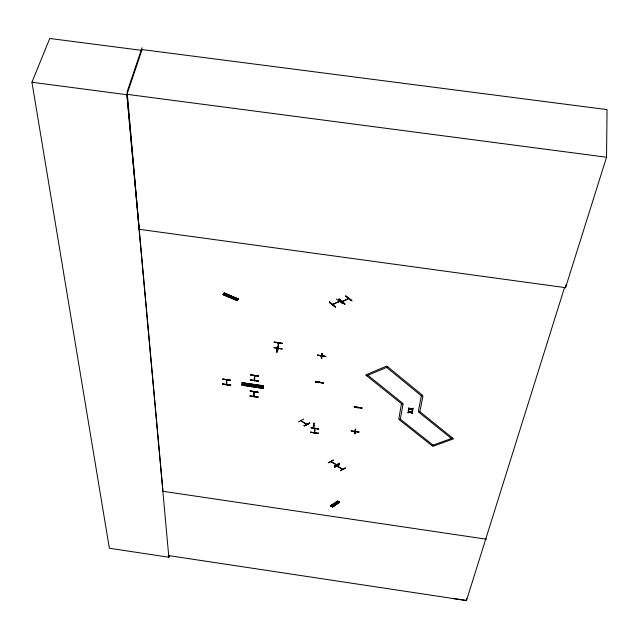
<?xml version="1.0" encoding="UTF-8"?>
<svg xmlns="http://www.w3.org/2000/svg" width="639" height="639" viewBox="0 0 639 639"><rect width="100%" height="100%" fill="white"/><g stroke="black" fill="none" stroke-linecap="round" stroke-linejoin="round"><path stroke-width="0.96" d="M565.523 287.75L606.539 157.226L607.05 109.604L142.122 49.57L126.849 94.708L168.848 557.232L109.365 548.254L31.95 82.263L49.746 38.476L141.85 50.377M250.129 396.084L257.948 397.21L250.121 396.132L250.2 395.517M250.184 391.26L258.036 392.386L250.256 390.908M250.56 380.165L250.64 379.55M258.691 375.916L250.632 374.845M254.17 396.404L253.971 391.803M254.226 396.436C253.467 396.26 253.939 394.431 253.947 391.859M254.41 379.973C254.626 383.352 253.875 376.347 254.801 375.74M254.681 380.445L254.801 375.828M257.94 397.25L258.02 396.643M250.568 380.125L258.515 381.291L258.587 380.684M258.619 376.267L250.624 374.861M273.963 347.528L282.214 349.014M274.219 342.105L282.526 343.335M276.695 352.241C278.66 340.819 275.601 351.226 277.15 352.313L277.406 347.241L276.967 347.137M278.149 349.781L277.31 349.669M278.213 342.991L277.917 347.999M278.564 343.51L278.181 343.055M139.286 228.307L139.438 226.326M230.615 385.349L222.747 384.255L230.607 385.381L230.687 384.782M466.638 598.575L466.486 600.524L453.339 598.583M310.738 432.475L310.818 431.892M311.121 427.691L318.765 429.033L311.121 427.667M250.56 379.901L258.523 381.06L250.584 379.846M314.747 432.723L314.795 428.465M315.099 428.593L314.364 432.675L314.755 432.795M257.948 397.011L250.145 395.821M318.358 433.577L318.438 432.994M242.005 382.697L263.468 385.748L263.388 386.643L241.957 383.4L241.973 382.689L263.436 385.9M263.316 388.232L241.909 384.982L241.917 384.574L263.364 387.625L263.284 388.512L241.901 385.277L241.909 384.822L263.3 388.017M241.941 384.582L263.34 387.729M317.479 355.3L325.762 356.498L317.511 354.996M315.323 381.882L323.382 383.057L315.315 381.922L315.402 381.299M313.126 427.739L313.925 423.353L313.166 427.699M313.861 423.393L313.517 427.707M313.749 425.71L314.604 425.838M320.818 355.787L321.521 356.147L320.818 355.811M321.473 355.875L321.417 356.434L321.792 356.027M319.244 381.755L319.508 382.266M319.516 382.218L319.564 381.739M321.385 358.471L321.88 353.455L321.313 358.551L321.768 358.623L322.256 353.559L321.792 353.503M241.965 383.104L263.404 386.18M273.955 347.768L282.222 348.942M323.374 383.104L323.462 382.473M310.738 432.435L318.366 433.514M408.081 412.075L407.978 412.786L410.19 412.323L412.187 413.385L412.299 412.658M410.725 411.828L412.482 411.836L412.586 411.125M408.633 409.096L408.521 409.815L410.749 409.351L412.746 410.414L412.866 409.687M411.284 408.848L413.05 408.856L413.153 408.137M410.406 408.744L408.808 408.289L408.92 407.554M407.978 412.786L409.847 411.724M410.19 412.323L410.334 411.588M410.749 409.351L410.893 408.609M409.807 412.083L408.297 410.909M408.257 411.268L408.369 410.542M354.19 406.955L362.113 408.113L354.246 406.596M354.302 431.381L354.893 431.477M351.202 430.822L358.878 432.188L351.178 430.982L351.258 430.454M358.319 407.658L357.944 408.017M354.957 430.926L354.925 431.357L355.284 431.013M355.683 429.424L355.1 433.801L354.677 433.745L355.715 429.464L355.34 429.057M355.404 429.384L354.741 433.657M355.284 431.317L355.26 430.91M362.121 408.017L354.214 406.827M358.886 432.148L358.966 431.589M345.244 467.716L345.515 468.235L340.555 470.592M340.819 470.791L340.555 470.312M339.061 463.171L339.325 463.698L334.644 466.302L334.381 465.799M339.469 464.849L334.469 467.285L339.525 464.505M328.542 462.82L333.302 459.936M338.382 301.736L338.566 300.961M338.582 301.904L338.662 301.432M339.053 299.172L344.956 304.068L339.149 298.868L338.718 299.419M338.67 301.92L338.862 301.201M333.231 303.565L333.534 304.404L332.799 304.723M333.366 303.581L333.414 304.46M333.318 304.204L333.398 303.733M333.518 304.372L333.598 303.9M314.021 423.098L313.533 423.393M309.372 422.762L309.619 423.322L304.372 425.909L304.124 425.35M329.724 302.167L335.635 307.032L329.397 302.399L329.764 301.912M329.82 301.864L329.389 302.415M298.405 421.916L303.733 419.064M408.521 409.815L410.358 409.112M408.808 408.289L410.845 408.976L413.05 408.856M412.187 413.385L410.677 412.187M412.482 411.836L410.294 411.947L408.321 410.901M412.746 410.414L411.236 409.216M168.113 555.523L466.486 600.524L564.525 287.534L565.547 287.67L566.106 284.738M318.773 428.937L311.121 427.81M325.77 356.394L317.495 355.172M230.559 380.429L222.652 379.039L230.639 380.077M222.819 383.656L222.739 384.271M168.848 557.232L169.311 555.291M274.211 342.304L282.534 343.486L274.211 342.129M277.893 347.64L278.277 348.087L278.54 343.151M258.052 392.29L250.2 391.14M258.627 376.171L250.64 375.005M230.575 380.333L222.676 379.183M142.026 47.741L127.129 91.704L139.214 229.297L565.547 287.67M330.818 461.677L331.465 462.013M226.43 379.941L226.533 384.55M226.837 380.325L226.398 380.261M336.577 464.88L336.106 464.425M226.525 384.079L226.861 384.566M226.837 384.534L226.789 379.909L226.478 380.325M337.041 466.206L342.76 469.401M254.737 380.469L254.41 379.925L254.362 380.429M357.976 407.57L358.215 408.057M223.307 294.228L237.652 300.218L223.323 294.156L222.971 294.747L237.277 300.729L237.572 300.266M238.579 298.98L238.179 299.523L223.882 293.501L224.233 292.902L238.307 299.228M300.937 420.789L306.584 424.456M344.597 304.228L338.758 299.356L344.956 304.068M223.091 294.531L237.5 300.434L223.211 294.419M223.993 293.285L238.291 299.308M224.225 292.974L238.555 299.028M332.599 304.555L339.309 301.544M342.656 301.225L341.921 301.576L348.598 298.637M329.404 302.367L335.315 307.143M347.848 298.613L348.503 298.373M339.652 502.182L332.576 506.951L339.66 502.182L337.56 501.032L330.531 505.896M330.906 506.072L338.047 501.447M337.951 501.208L331.034 506.216M331.961 506.663L339.501 502.022M328.246 462.748L333.246 460.28M334.325 466.143L339.093 463.515L334.413 466.143M340.499 470.655L345.244 467.996M331.913 506.631L332.48 506.807M332.607 506.951L339.349 502.038M332.488 506.719L330.339 505.896L337.799 501.327M313.925 425.558L314.54 425.67M314.5 425.838L313.853 425.742M304.06 425.71L309.619 423.306M309.396 423.122L304.116 425.686M309.603 423.258L304.372 425.894M336.362 298.956L342.512 303.677M332.663 304.523L338.91 301.392M338.782 301.888L339.245 301.608M342.24 301.72L348.638 298.581M351.905 300.705L345.659 296.025L351.881 300.673M366.69 375.796L387.857 366.882M431.908 445.591L452.604 438.074M254.482 375.732L254.753 376.203M330.986 461.566L336.681 464.753M345.731 295.937L351.602 300.769M332.064 506.615L339.541 502.038M337.416 501.152L337.959 501.296M606.539 157.226L126.977 94.332L162.977 491.311L486.495 539.212M31.95 82.263L126.849 94.708M250.184 391.004L258.044 392.114M320.73 355.827L321.784 355.987M277.366 349.701L278.109 349.988L277.358 349.876M321.713 356.426L321.393 355.867M354.214 431.389L354.909 431.493M224.105 293.197L238.427 299.196M336.41 464.841L330.882 461.685M331.705 505.01L333.67 505.912M331.226 505.329L333.199 506.232M336.841 501.519L338.814 502.438M333.758 503.604L335.731 504.514M333.047 504.091L335.012 505.002M332.416 504.522L334.381 505.433M306.289 424.024L306.768 424.368L301.193 420.718L301.696 420.981M337.264 466.151L342.927 469.314M433.098 445.159L400.333 419.184L398.792 418.968L401.476 403.728L402.698 403.249L367.912 375.277M451.382 438.514L418.649 412.115L419.871 411.636L422.946 396.092L421.365 395.868L386.603 367.409M222.747 383.991L230.615 385.157L222.755 383.951M310.762 432.22L318.382 433.362L310.762 432.22M315.346 381.643L323.398 382.857L315.354 381.603M403.041 403.952L400.333 419.184L399.135 419.647L432.843 446.334L453.538 438.825L419.871 411.636L418.321 411.42L421.365 395.868L422.611 395.373L386.819 366.027L365.652 374.957L401.476 403.728L403.041 403.952"/></g></svg>
